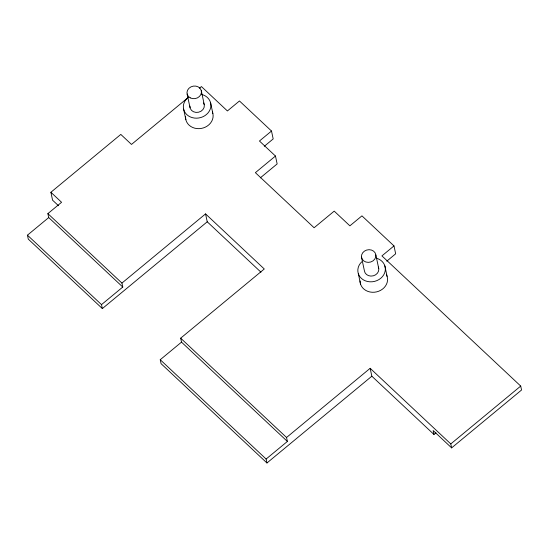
<?xml version="1.0" encoding="UTF-8"?>
<svg xmlns="http://www.w3.org/2000/svg" width="549" height="549" viewBox="0 0 549 549"><rect width="100%" height="100%" fill="white"/><g stroke="black" fill="none" stroke-linecap="round" stroke-linejoin="round"><path stroke-width="0.82" d="M58.503 205.738L52.567 200.172L50.892 192.274L120.814 134.416L131.492 144.435L188.225 97.489M122.777 287.038L121.933 283.085L205.552 213.897L207.227 221.796L102.347 308.586L101.503 304.633L122.777 287.038L48.717 217.569L47.88 213.623L61.57 202.293L50.892 192.274M199.438 88.211L201.414 86.57L227.41 110.953L239.467 100.975L271.508 131.033L273.182 138.931L264.302 146.281M102.347 308.586L28.287 239.117L27.45 235.171L48.717 217.569M271.508 131.033L259.451 141.011L275.474 156.04L277.149 163.931L260.301 177.876M275.474 156.04L255.381 172.667L314.11 227.753L334.204 211.132L349.885 225.838L361.942 215.86L393.983 245.918L395.664 253.81L386.777 261.166M287.388 441.444L286.544 437.491L370.163 368.304L371.838 376.202L266.958 462.985L266.114 459.039L287.388 441.444L181.506 342.13L180.669 338.177L264.282 268.989L205.552 213.897M266.958 462.985L161.077 363.671L160.239 359.725L181.506 342.13M393.983 245.918L381.926 255.889L520.713 386.071L521.55 390.016L451.628 447.881L433.134 430.533L433.978 434.479L435.954 432.845M451.628 447.881L450.791 443.928L520.713 386.071M370.163 368.304L450.791 443.928M207.227 221.796L260.96 272.194M371.838 376.202L433.978 434.479M47.88 213.623L121.933 283.085M180.669 338.177L286.544 437.491M27.45 235.171L101.503 304.633M160.239 359.725L266.114 459.039M384.87 265.881L387.093 276.339M375.852 254.935A7.267 6.3 -12 0 1 365.806 261.99A7.267 6.3 -12 0 1 364.364 251.168A7.267 6.3 -12 0 1 375.852 254.935L378.769 268.66M361.496 257.124L364.412 270.849A7.267 6.3 -12 0 0 373.354 275.804A7.267 6.3 -12 0 0 378.309 267.075M358.312 273.622L360.535 284.073M210.631 102.979L212.861 113.458M201.305 90.729L204.214 104.454M187.12 93.996L190.036 107.714M183.627 109.189L185.85 119.675M386.503 274.877A13.842 12.003 -12 0 1 376.58 291.883A13.842 12.003 -12 0 1 360.048 280.978M376.449 258.215A13.842 12.003 -12 0 1 383.676 274.919A13.842 12.003 -12 0 1 363.369 279.853A13.842 12.003 -12 0 1 361.798 261.77M212.381 111.962A13.855 12.009 -12 0 1 201.222 128.439A13.855 12.009 -12 0 1 185.596 116.539M201.49 94.401A13.855 12.009 -12 0 1 209.244 111.221A13.855 12.009 -12 0 1 188.554 115.976A13.855 12.009 -12 0 1 187.991 97.509M203.604 102.917A7.274 6.307 -12 0 1 198.573 112.222A7.274 6.307 -12 0 1 189.906 106.067M190.222 97.859A7.274 6.307 -12 0 0 201.435 92.376A7.274 6.307 -12 0 0 190.977 86.859A7.274 6.307 -12 0 0 190.222 97.859"/></g></svg>
